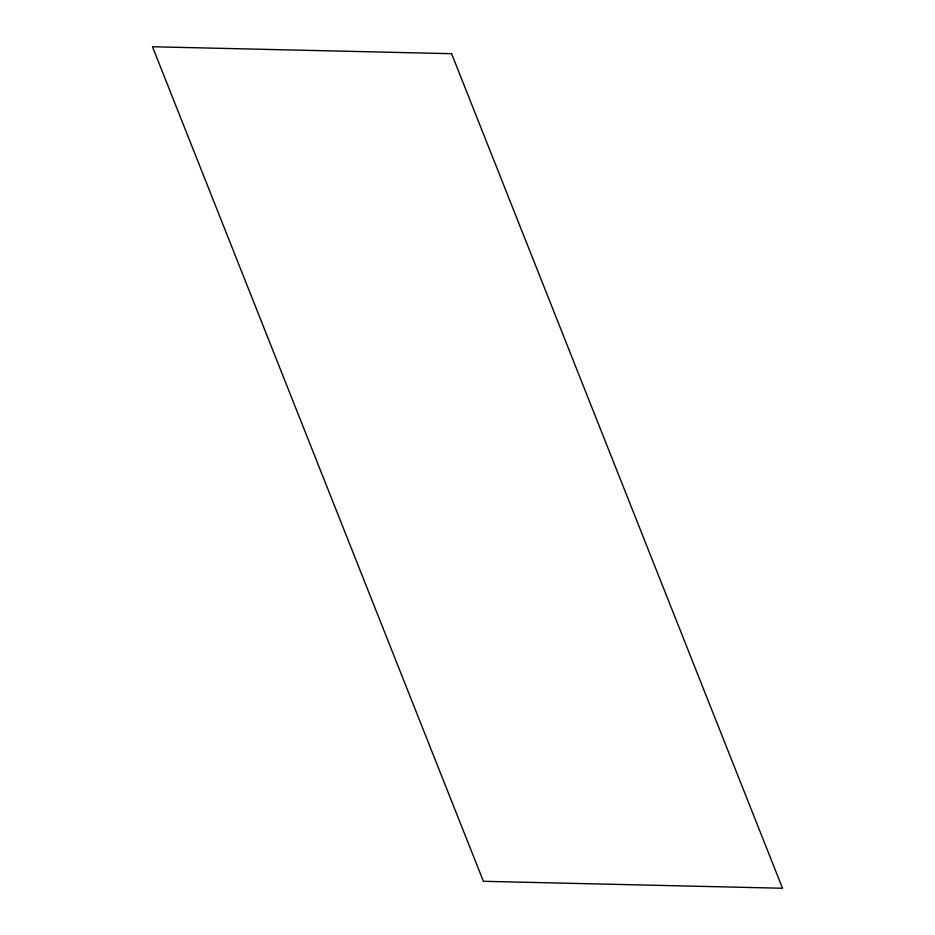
<?xml version="1.0" encoding="UTF-8"?>
<svg xmlns="http://www.w3.org/2000/svg" width="935" height="935" viewBox="0 0 935 935"><rect width="100%" height="100%" fill="white"/><g stroke="black" fill="none" stroke-linecap="round" stroke-linejoin="round"><path stroke-width="1.4" d="M451.605 53.704L152.475 46.75L483.395 881.296L782.525 888.25L451.605 53.704"/></g></svg>
